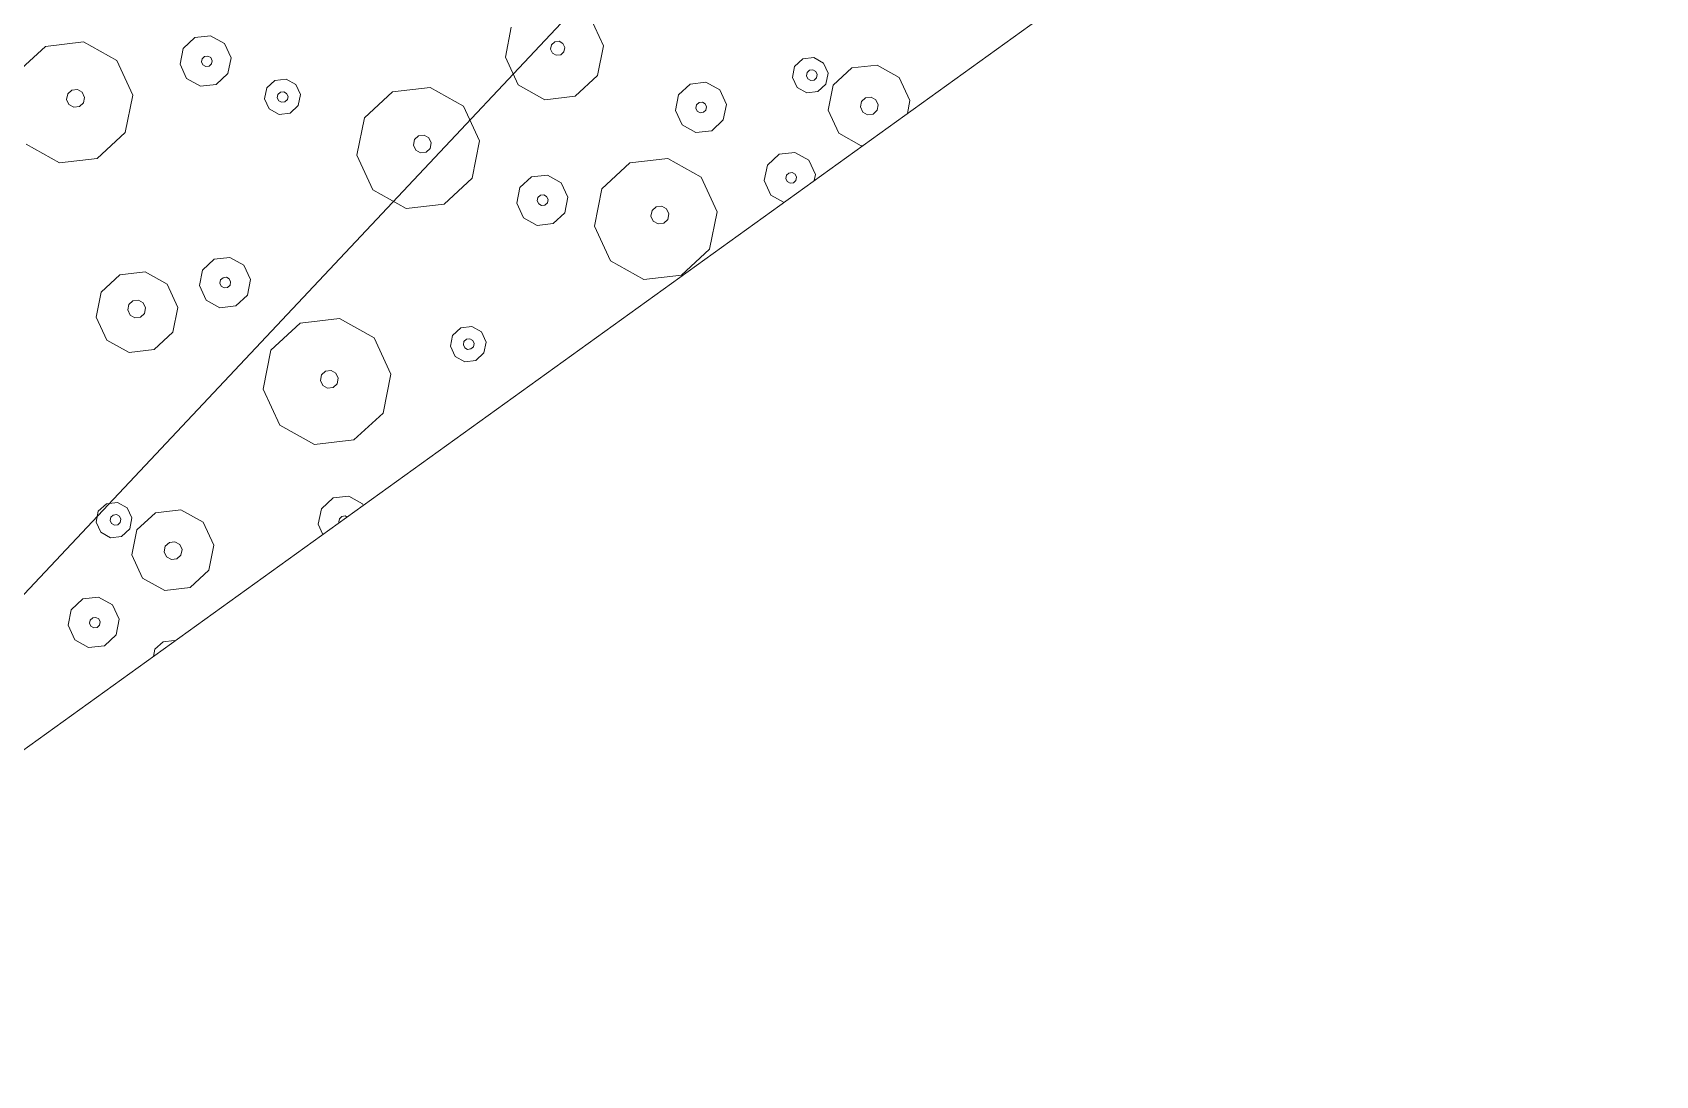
# Model space of a CAD drawing. Header units: metres. Extents: x -2858 to 512, y -1995 to 1252.
# Drawn here: x -563.58 to -558.53, y 345.19 to 348.43 of the extents above; entities that cross this region are included whole.
import ezdxf

# ---------------------------------------------------------------- set-up
doc = ezdxf.new("R2010")
doc.units = ezdxf.units.M
doc.layers.add('Calque commun', color=7, linetype='Continuous')

# ---------------------------------------------------------------- blocks, each defined once
blk = doc.blocks.new('pattern')
at = {"layer": 'Calque commun', "color": 54, "linetype": 'Continuous', "lineweight": 9}
for p, q in [((109.1327, 106.287), (109.1681, 106.3079)), ((109.1012, 106.2144), (109.1327, 106.287)), ((109.3343, 106.2714), (109.3388, 106.2673)), ((109.3388, 106.2673), (109.356, 106.1901)), ((109.1184, 106.1372), (109.1012, 106.2144)), ((109.2014, 106.2067), (109.2083, 106.2226)), ((109.2052, 106.1898), (109.2014, 106.2067)), ((109.2083, 106.2226), (109.2232, 106.2314)), ((109.2232, 106.2314), (109.2404, 106.2298)), ((109.2404, 106.2298), (109.2534, 106.2183)), ((109.2572, 106.2014), (109.2503, 106.1855)), ((109.2534, 106.2183), (109.2572, 106.2014)), ((109.4807, 106.176), (109.5004, 106.2214)), ((109.5004, 106.2214), (109.517, 106.2312)), ((109.6299, 106.2063), (109.64, 106.1608)), ((109.2182, 106.1784), (109.2052, 106.1898)), ((109.2354, 106.1767), (109.2182, 106.1784)), ((109.2503, 106.1855), (109.2354, 106.1767)), ((109.356, 106.1901), (109.3246, 106.1175)), ((109.4915, 106.1277), (109.4807, 106.176)), ((109.5416, 106.1738), (109.5458, 106.1833)), ((109.5439, 106.1637), (109.5416, 106.1738)), ((109.5517, 106.1568), (109.5439, 106.1637)), ((109.5458, 106.1833), (109.5547, 106.1886)), ((109.562, 106.1558), (109.5517, 106.1568)), ((109.5547, 106.1886), (109.565, 106.1876)), ((109.5709, 106.1611), (109.562, 106.1558)), ((109.565, 106.1876), (109.5728, 106.1807)), ((109.5751, 106.1706), (109.5709, 106.1611)), ((109.5728, 106.1807), (109.5751, 106.1706)), ((109.64, 106.1608), (109.6203, 106.1154)), ((109.1777, 106.0848), (109.1184, 106.1372)), ((109.3246, 106.1175), (109.2564, 106.0773)), ((109.5285, 106.095), (109.4915, 106.1277)), ((109.6203, 106.1154), (109.5778, 106.0903)), ((109.7908, 106.0706), (109.893, 106.1309)), ((109.893, 106.1309), (110.0111, 106.1196)), ((110.0111, 106.1196), (110.1, 106.0411)), ((109.2564, 106.0773), (109.1777, 106.0848)), ((109.239, 106.0405), (109.2688, 106.0581)), ((109.2688, 106.0581), (109.3032, 106.0548)), ((109.3032, 106.0548), (109.3292, 106.0319)), ((109.5778, 106.0903), (109.5285, 106.095)), ((109.7436, 105.9617), (109.7908, 106.0706)), ((109.2252, 106.0088), (109.239, 106.0405)), ((109.2327, 105.975), (109.2252, 106.0088)), ((109.2609, 106.0084), (109.265, 106.0179)), ((109.2631, 105.9982), (109.2609, 106.0084)), ((109.2709, 105.9914), (109.2631, 105.9982)), ((109.265, 106.0179), (109.2739, 106.0232)), ((109.2739, 106.0232), (109.2843, 106.0222)), ((109.2843, 106.0222), (109.2921, 106.0153)), ((109.2943, 106.0052), (109.2902, 105.9957)), ((109.2921, 106.0153), (109.2943, 106.0052)), ((109.3367, 105.9981), (109.323, 105.9664)), ((109.3292, 106.0319), (109.3367, 105.9981)), ((110.1, 106.0411), (110.1258, 105.9253)), ((109.2587, 105.9521), (109.2327, 105.975)), ((109.2932, 105.9488), (109.2587, 105.9521)), ((109.2812, 105.9904), (109.2709, 105.9914)), ((109.2902, 105.9957), (109.2812, 105.9904)), ((109.323, 105.9664), (109.2932, 105.9488)), ((109.7694, 105.8459), (109.7436, 105.9617)), ((109.8888, 105.9475), (109.8957, 105.9633)), ((109.8926, 105.9306), (109.8888, 105.9475)), ((109.8957, 105.9633), (109.9106, 105.9721)), ((109.9106, 105.9721), (109.9279, 105.9705)), ((109.9279, 105.9705), (109.9408, 105.9591)), ((109.9408, 105.9591), (109.9446, 105.9422)), ((109.9056, 105.9191), (109.8926, 105.9306)), ((109.9228, 105.9175), (109.9056, 105.9191)), ((109.9377, 105.9263), (109.9228, 105.9175)), ((109.9446, 105.9422), (109.9377, 105.9263)), ((110.1258, 105.9253), (110.0786, 105.8164)), ((109.5026, 105.8241), (109.5223, 105.8695)), ((109.5223, 105.8695), (109.5649, 105.8946)), ((109.5649, 105.8946), (109.6141, 105.89)), ((109.6141, 105.89), (109.6512, 105.8572)), ((109.6512, 105.8572), (109.6619, 105.809)), ((109.8583, 105.7673), (109.7694, 105.8459)), ((111.2031, 105.8551), (111.2051, 105.8596)), ((111.2138, 105.8068), (111.2031, 105.8551)), ((111.2675, 105.8398), (111.2661, 105.8462)), ((109.5134, 105.7759), (109.5026, 105.8241)), ((109.5648, 105.819), (109.569, 105.8285)), ((109.5671, 105.8089), (109.5648, 105.819)), ((109.5749, 105.802), (109.5671, 105.8089)), ((109.569, 105.8285), (109.5779, 105.8338)), ((109.5852, 105.801), (109.5749, 105.802)), ((109.5779, 105.8338), (109.5882, 105.8328)), ((109.5942, 105.8063), (109.5852, 105.801)), ((109.5882, 105.8328), (109.596, 105.826)), ((109.5983, 105.8158), (109.5942, 105.8063)), ((109.596, 105.826), (109.5983, 105.8158)), ((109.6619, 105.809), (109.6423, 105.7636)), ((110.0786, 105.8164), (109.9764, 105.7561)), ((110.5582, 105.7738), (110.572, 105.8056)), ((110.572, 105.8056), (110.6018, 105.8232)), ((110.6018, 105.8232), (110.6363, 105.8199)), ((110.6363, 105.8199), (110.6622, 105.797)), ((110.6622, 105.797), (110.6697, 105.7632)), ((111.2509, 105.7741), (111.2138, 105.8068)), ((111.2753, 105.8329), (111.2675, 105.8398)), ((111.2857, 105.832), (111.2753, 105.8329)), ((111.2946, 105.8372), (111.2857, 105.832)), ((111.2957, 105.8397), (111.2946, 105.8372)), ((111.3565, 105.8263), (111.3427, 105.7945)), ((109.5505, 105.7432), (109.5134, 105.7759)), ((109.6423, 105.7636), (109.5997, 105.7385)), ((109.9764, 105.7561), (109.8583, 105.7673)), ((110.5658, 105.7401), (110.5582, 105.7738)), ((110.596, 105.771), (110.6001, 105.7805)), ((110.5983, 105.7609), (110.596, 105.771)), ((110.6061, 105.754), (110.5983, 105.7609)), ((110.6001, 105.7805), (110.6091, 105.7858)), ((110.6164, 105.753), (110.6061, 105.754)), ((110.6091, 105.7858), (110.6194, 105.7848)), ((110.6253, 105.7583), (110.6164, 105.753)), ((110.6194, 105.7848), (110.6272, 105.7779)), ((110.6295, 105.7678), (110.6253, 105.7583)), ((110.6272, 105.7779), (110.6295, 105.7678)), ((110.6697, 105.7632), (110.656, 105.7315)), ((111.3001, 105.7694), (111.2509, 105.7741)), ((111.3427, 105.7945), (111.3001, 105.7694)), ((109.5997, 105.7385), (109.5505, 105.7432)), ((110.047, 105.6492), (110.0666, 105.6945)), ((110.0666, 105.6945), (110.1092, 105.7197)), ((110.1092, 105.7197), (110.1584, 105.715)), ((110.1584, 105.715), (110.1955, 105.6823)), ((110.5917, 105.7172), (110.5658, 105.7401)), ((110.6262, 105.7139), (110.5917, 105.7172)), ((110.656, 105.7315), (110.6262, 105.7139)), ((110.8437, 105.6513), (110.9501, 105.7141)), ((110.9501, 105.7141), (111.0732, 105.7024)), ((111.0732, 105.7024), (111.1659, 105.6206)), ((111.9108, 105.7013), (111.9101, 105.7044)), ((111.9368, 105.6784), (111.9108, 105.7013)), ((110.0577, 105.6009), (110.047, 105.6492)), ((110.1092, 105.6441), (110.1133, 105.6536)), ((110.1114, 105.6339), (110.1092, 105.6441)), ((110.1133, 105.6536), (110.1222, 105.6589)), ((110.1222, 105.6589), (110.1326, 105.6579)), ((110.1326, 105.6579), (110.1403, 105.651)), ((110.1403, 105.651), (110.1426, 105.6409)), ((110.1955, 105.6823), (110.2062, 105.634)), ((110.7945, 105.5378), (110.8437, 105.6513)), ((111.9712, 105.6751), (111.9368, 105.6784)), ((111.9908, 105.6867), (111.9712, 105.6751)), ((110.0948, 105.5682), (110.0577, 105.6009)), ((110.1192, 105.627), (110.1114, 105.6339)), ((110.1295, 105.6261), (110.1192, 105.627)), ((110.1385, 105.6313), (110.1295, 105.6261)), ((110.1426, 105.6409), (110.1385, 105.6313)), ((110.2062, 105.634), (110.1866, 105.5886)), ((111.1659, 105.6206), (111.1927, 105.4999)), ((111.5769, 105.5232), (111.6083, 105.5958)), ((111.6083, 105.5958), (111.6765, 105.636)), ((111.6765, 105.636), (111.7552, 105.6285)), ((111.7552, 105.6285), (111.8145, 105.5762)), ((110.144, 105.5635), (110.0948, 105.5682)), ((110.1866, 105.5886), (110.144, 105.5635)), ((110.9626, 105.538), (110.9775, 105.5468)), ((110.9775, 105.5468), (110.9948, 105.5452)), ((110.9948, 105.5452), (111.0077, 105.5337)), ((111.8145, 105.5762), (111.8317, 105.499)), ((111.9761, 105.5302), (112.0186, 105.5553)), ((112.0186, 105.5553), (112.0679, 105.5506)), ((112.0679, 105.5506), (112.1049, 105.5179)), ((109.6417, 105.4625), (109.7234, 105.5108)), ((109.7234, 105.5108), (109.8179, 105.5018)), ((109.8179, 105.5018), (109.8891, 105.439)), ((110.8214, 105.4172), (110.7945, 105.5378)), ((110.9557, 105.5221), (110.9626, 105.538)), ((110.9595, 105.5052), (110.9557, 105.5221)), ((110.9725, 105.4938), (110.9595, 105.5052)), ((110.9897, 105.4921), (110.9725, 105.4938)), ((111.0046, 105.5009), (110.9897, 105.4921)), ((111.0115, 105.5168), (111.0046, 105.5009)), ((111.0077, 105.5337), (111.0115, 105.5168)), ((111.1927, 105.4999), (111.1436, 105.3865)), ((111.5941, 105.446), (111.5769, 105.5232)), ((111.6771, 105.5156), (111.684, 105.5314)), ((111.6809, 105.4987), (111.6771, 105.5156)), ((111.6938, 105.4872), (111.6809, 105.4987)), ((111.684, 105.5314), (111.6989, 105.5402)), ((111.6989, 105.5402), (111.7161, 105.5386)), ((111.726, 105.4944), (111.7111, 105.4856)), ((111.7161, 105.5386), (111.7291, 105.5271)), ((111.7328, 105.5102), (111.726, 105.4944)), ((111.7291, 105.5271), (111.7328, 105.5102)), ((111.8317, 105.499), (111.8002, 105.4264)), ((111.9564, 105.4848), (111.9761, 105.5302)), ((112.0214, 105.4921), (112.0304, 105.4974)), ((112.0304, 105.4974), (112.0407, 105.4964)), ((112.0407, 105.4964), (112.0485, 105.4896)), ((112.1049, 105.5179), (112.1157, 105.4697)), ((109.6039, 105.3755), (109.6417, 105.4625)), ((111.6534, 105.3937), (111.5941, 105.446)), ((111.7111, 105.4856), (111.6938, 105.4872)), ((111.9671, 105.4366), (111.9564, 105.4848)), ((112.0173, 105.4826), (112.0214, 105.4921)), ((112.0196, 105.4725), (112.0173, 105.4826)), ((112.0273, 105.4656), (112.0196, 105.4725)), ((112.0377, 105.4646), (112.0273, 105.4656)), ((112.0466, 105.4699), (112.0377, 105.4646)), ((112.0507, 105.4794), (112.0466, 105.4699)), ((112.0485, 105.4896), (112.0507, 105.4794)), ((112.1157, 105.4697), (112.096, 105.4243)), ((109.8891, 105.439), (109.9097, 105.3463)), ((110.1192, 105.3726), (110.2214, 105.4329)), ((110.2214, 105.4329), (110.3395, 105.4217)), ((110.3395, 105.4217), (110.4285, 105.3431)), ((110.9141, 105.3354), (110.8214, 105.4172)), ((111.7321, 105.3862), (111.6534, 105.3937)), ((111.8002, 105.4264), (111.7321, 105.3862)), ((112.0042, 105.4038), (111.9671, 105.4366)), ((112.0534, 105.3991), (112.0042, 105.4038)), ((112.096, 105.4243), (112.0534, 105.3991)), ((109.7202, 105.3641), (109.7257, 105.3768)), ((109.7232, 105.3506), (109.7202, 105.3641)), ((109.7335, 105.3414), (109.7232, 105.3506)), ((109.7257, 105.3768), (109.7376, 105.3838)), ((109.7473, 105.3401), (109.7335, 105.3414)), ((109.7376, 105.3838), (109.7514, 105.3825)), ((109.7592, 105.3471), (109.7473, 105.3401)), ((109.7514, 105.3825), (109.7617, 105.3733)), ((109.7647, 105.3598), (109.7592, 105.3471)), ((109.7617, 105.3733), (109.7647, 105.3598)), ((109.9097, 105.3463), (109.872, 105.2592)), ((110.072, 105.2637), (110.1192, 105.3726)), ((110.4285, 105.3431), (110.4543, 105.2273)), ((111.1436, 105.3865), (111.0371, 105.3237)), ((111.7009, 105.3176), (111.7147, 105.3493)), ((111.7147, 105.3493), (111.7445, 105.3669)), ((111.7445, 105.3669), (111.7789, 105.3637)), ((111.7789, 105.3637), (111.8049, 105.3408)), ((111.0371, 105.3237), (110.9141, 105.3354)), ((111.7084, 105.2838), (111.7009, 105.3176)), ((111.7365, 105.3172), (111.7407, 105.3267)), ((111.7388, 105.3071), (111.7365, 105.3172)), ((111.7466, 105.3002), (111.7388, 105.3071)), ((111.7407, 105.3267), (111.7496, 105.332)), ((111.7569, 105.2992), (111.7466, 105.3002)), ((111.7496, 105.332), (111.76, 105.331)), ((111.7659, 105.3045), (111.7569, 105.2992)), ((111.76, 105.331), (111.7677, 105.3242)), ((111.77, 105.314), (111.7659, 105.3045)), ((111.7677, 105.3242), (111.77, 105.314)), ((111.8124, 105.307), (111.7986, 105.2752)), ((111.8049, 105.3408), (111.8124, 105.307)), ((109.872, 105.2592), (109.7902, 105.211)), ((110.0978, 105.1479), (110.072, 105.2637)), ((110.2173, 105.2495), (110.2242, 105.2654)), ((110.2211, 105.2326), (110.2173, 105.2495)), ((110.2242, 105.2654), (110.2391, 105.2742)), ((110.2391, 105.2742), (110.2563, 105.2726)), ((110.2563, 105.2726), (110.2693, 105.2611)), ((110.2731, 105.2442), (110.2662, 105.2283)), ((110.2693, 105.2611), (110.2731, 105.2442)), ((111.7344, 105.2609), (111.7084, 105.2838)), ((111.7688, 105.2576), (111.7344, 105.2609)), ((111.7986, 105.2752), (111.7688, 105.2576)), ((110.234, 105.2212), (110.2211, 105.2326)), ((110.2513, 105.2195), (110.234, 105.2212)), ((110.2662, 105.2283), (110.2513, 105.2195)), ((110.4543, 105.2273), (110.4071, 105.1185)), ((110.1868, 105.0694), (110.0978, 105.1479)), ((110.9161, 105.1297), (110.9587, 105.1548)), ((110.9587, 105.1548), (111.0079, 105.1501)), ((111.0079, 105.1501), (111.045, 105.1174)), ((110.4071, 105.1185), (110.3049, 105.0581)), ((110.8964, 105.0843), (110.9161, 105.1297)), ((110.9586, 105.0792), (110.9628, 105.0887)), ((110.9628, 105.0887), (110.9717, 105.094)), ((110.9717, 105.094), (110.982, 105.093)), ((110.982, 105.093), (110.9898, 105.0862)), ((111.045, 105.1174), (111.0557, 105.0692)), ((110.3049, 105.0581), (110.1868, 105.0694)), ((110.9072, 105.0361), (110.8964, 105.0843)), ((110.9609, 105.0691), (110.9586, 105.0792)), ((110.9687, 105.0622), (110.9609, 105.0691)), ((110.979, 105.0612), (110.9687, 105.0622)), ((110.9879, 105.0665), (110.979, 105.0612)), ((110.9921, 105.076), (110.9879, 105.0665)), ((110.9898, 105.0862), (110.9921, 105.076)), ((111.0557, 105.0692), (111.036, 105.0238)), ((111.1312, 105.0193), (111.1993, 105.0595)), ((111.1993, 105.0595), (111.278, 105.052)), ((111.278, 105.052), (111.3373, 104.9997)), ((110.9442, 105.0033), (110.9072, 105.0361)), ((110.9935, 104.9987), (110.9442, 105.0033)), ((111.036, 105.0238), (110.9935, 104.9987)), ((111.0997, 104.9468), (111.1312, 105.0193)), ((111.3373, 104.9997), (111.3545, 104.9225)), ((111.1169, 104.8695), (111.0997, 104.9468)), ((111.1927, 104.9294), (111.1996, 104.9453)), ((111.1996, 104.9453), (111.2145, 104.9541)), ((111.2145, 104.9541), (111.2317, 104.9524)), ((111.2317, 104.9524), (111.2447, 104.941)), ((111.2447, 104.941), (111.2484, 104.9241)), ((111.1964, 104.9125), (111.1927, 104.9294)), ((111.2094, 104.901), (111.1964, 104.9125)), ((111.2266, 104.8994), (111.2094, 104.901)), ((111.2415, 104.9082), (111.2266, 104.8994)), ((111.2484, 104.9241), (111.2415, 104.9082)), ((111.3545, 104.9225), (111.3231, 104.8499)), ((110.3701, 104.8299), (110.3839, 104.8617)), ((110.3839, 104.8617), (110.4137, 104.8793)), ((110.4096, 104.8272), (110.4137, 104.8367)), ((110.4137, 104.8793), (110.4482, 104.876)), ((110.4137, 104.8367), (110.4226, 104.842)), ((110.4226, 104.842), (110.433, 104.841)), ((110.433, 104.841), (110.4408, 104.8341)), ((110.4482, 104.876), (110.4741, 104.8531)), ((110.4741, 104.8531), (110.4816, 104.8193)), ((111.1762, 104.8172), (111.1169, 104.8695)), ((111.3231, 104.8499), (111.2549, 104.8097)), ((110.3776, 104.7961), (110.3701, 104.8299)), ((110.4036, 104.7732), (110.3776, 104.7961)), ((110.4118, 104.817), (110.4096, 104.8272)), ((110.4196, 104.8102), (110.4118, 104.817)), ((110.4299, 104.8092), (110.4196, 104.8102)), ((110.4389, 104.8145), (110.4299, 104.8092)), ((110.4678, 104.7875), (110.438, 104.7699)), ((110.443, 104.824), (110.4389, 104.8145)), ((110.4408, 104.8341), (110.443, 104.824)), ((110.4816, 104.8193), (110.4678, 104.7875)), ((111.2549, 104.8097), (111.1762, 104.8172)), ((110.438, 104.7699), (110.4036, 104.7732)), ((110.4429, 104.625), (110.4855, 104.6501)), ((110.4855, 104.6501), (110.5347, 104.6454)), ((110.5347, 104.6454), (110.5717, 104.6127)), ((110.4232, 104.5796), (110.4429, 104.625)), ((110.4841, 104.5774), (110.4883, 104.587)), ((110.4883, 104.587), (110.4972, 104.5922)), ((110.4972, 104.5922), (110.5075, 104.5912)), ((110.5075, 104.5912), (110.5153, 104.5844)), ((110.5153, 104.5844), (110.5176, 104.5742)), ((110.5717, 104.6127), (110.5825, 104.5645)), ((110.434, 104.5314), (110.4232, 104.5796)), ((110.4864, 104.5673), (110.4841, 104.5774)), ((110.4942, 104.5604), (110.4864, 104.5673)), ((110.5045, 104.5594), (110.4942, 104.5604)), ((110.5134, 104.5647), (110.5045, 104.5594)), ((110.5176, 104.5742), (110.5134, 104.5647)), ((110.5825, 104.5645), (110.5628, 104.5191)), ((110.7333, 104.4742), (110.8355, 104.5345)), ((110.8355, 104.5345), (110.9536, 104.5233)), ((110.471, 104.4986), (110.434, 104.5314)), ((110.5203, 104.4939), (110.471, 104.4986)), ((110.5628, 104.5191), (110.5203, 104.4939)), ((110.9536, 104.5233), (111.0425, 104.4447)), ((110.6861, 104.3653), (110.7333, 104.4742)), ((111.0425, 104.4447), (111.0683, 104.3289)), ((110.7119, 104.2495), (110.6861, 104.3653)), ((110.8313, 104.3511), (110.8382, 104.367)), ((110.8351, 104.3342), (110.8313, 104.3511)), ((110.8481, 104.3228), (110.8351, 104.3342)), ((110.8382, 104.367), (110.8531, 104.3758)), ((110.8531, 104.3758), (110.8704, 104.3741)), ((110.8704, 104.3741), (110.8833, 104.3627)), ((110.8871, 104.3458), (110.8802, 104.3299)), ((110.8833, 104.3627), (110.8871, 104.3458)), ((110.8653, 104.3211), (110.8481, 104.3228)), ((110.8802, 104.3299), (110.8653, 104.3211)), ((110.8008, 104.171), (110.7119, 104.2495)), ((110.9189, 104.1597), (110.8008, 104.171))]:
    blk.add_line(p, q, dxfattribs=at)
at = {"layer": 'Calque commun', "color": 7, "linetype": 'Continuous', "lineweight": 9}
mesh = blk.add_polyface(dxfattribs=at)
corners = [(70.8497, 113.5412), (53.8349, 19.1692), (74.7282, 106.3237), (76.0435, 113.5984), (74.769, 106.1763), (58.8077, 18.2701), (114.1703, 105.207), (114.1703, 98.5387)]
mesh.append_faces([[corners[k] for k in face] for face in [(3, 4, 6)]], dxfattribs={"vtx0": -1, "vtx1": -1, "color": 7})
mesh.append_faces([[corners[k] for k in face] for face in [(3, 2, 4)]], dxfattribs={"vtx0": -1, "vtx2": -1, "color": 7})
mesh.append_faces([[corners[k] for k in face] for face in [(5, 2, 1)]], dxfattribs={"vtx1": -1, "color": 7})
mesh.append_faces([[corners[k] for k in face] for face in [(0, 1, 2), (3, 0, 2)]], dxfattribs={"vtx1": -1, "vtx2": -1, "color": 7})
mesh.append_faces([[corners[k] for k in face] for face in [(4, 7, 6)]], dxfattribs={"vtx2": -1, "color": 7})

msp = doc.modelspace()

# ---------------------------------------------------------------- block references
at = {"layer": 'Calque commun', "color": 0, "linetype": 'ByBlock', "lineweight": -2, "rotation": 228.1617603435354}
msp.add_blockref('pattern', (-567.2453, 500.4263), dxfattribs=at)

doc.saveas('drawing.dxf')
